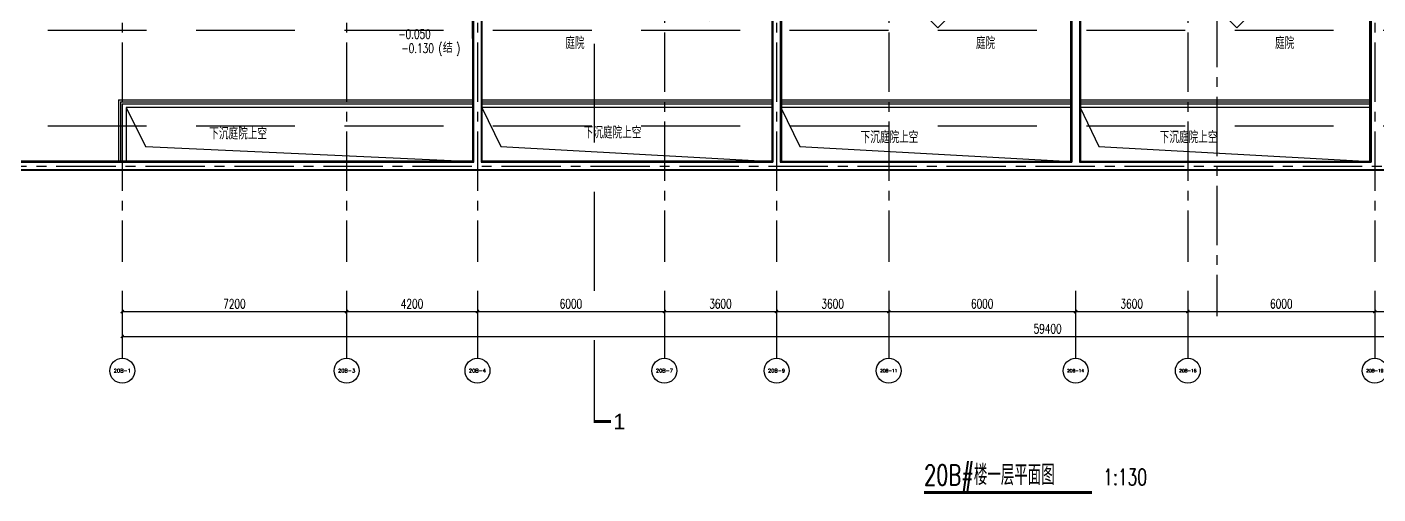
# Model space of a CAD drawing. Extents: x 296441 to 853063, y 459050 to 1117990.
# Drawn here: x 605641 to 649002, y 708778 to 723777 of the extents above; entities that cross this region are included whole.
import ezdxf
from ezdxf.enums import TextEntityAlignment as Align

# ---------------------------------------------------------------- set-up
doc = ezdxf.new("R2010")
doc.units = 0
doc.header["$LTSCALE"] = 1000
doc.linetypes.add('14-GRID$0$CENTER2', pattern=[28.575, 19.05, -3.175, 3.175, -3.175])
doc.linetypes.add('20-PLAN-FL01-P$0$HIDDEN2', pattern=[4.7625, 3.175, -1.5875])
for name, color, linetype in [('14-GRID$0$G-GRID', 9, '14-GRID$0$CENTER2'), ('14-PLAN-BS01-P$0$A-OVLK', 140, 'Continuous'), ('14-PLAN-BS01-P$0$A-WALL-FNSH', 6, 'Continuous'), ('16-PLAN-FL01-P$0$A-HRAL', 5, 'Continuous'), ('20-PLAN-FL01-P$0$A-HDDN', 150, '20-PLAN-FL01-P$0$HIDDEN2'), ('20-PLAN-FL01-P$0$A-HOLE', 211, 'Continuous'), ('20-PLAN-FL01-P$0$A-OVLK', 140, 'Continuous'), ('20-PLAN-FL01-P$0$A-WALL', 1, 'Continuous'), ('20-PLAN-FL01-P$0$M3b-FL01$0$A-SECT-FNSH', 6, 'Continuous'), ('4a-PLAN-FL01-P$0$$0$A-OVLK', 140, 'Continuous'), ('4a-PLAN-FL01-P$0$A-WALL', 1, 'Continuous'), ('AXIS', 3, 'Continuous'), ('AXIS_TEXT', 7, 'Continuous'), ('DIM_ELEV', 3, 'Continuous'), ('DZ-3-TEXT-FL01$0$A-ROOM-IDEN', 4, 'Continuous'), ('DZ-PLAN-MAIN-FL01$0$A-WIND-IDEN', 33, 'Continuous'), ('DZ-TEXT-FL01$0$A-ROOM-IDEN', 4, 'Continuous'), ('E-TEXT-BS01-MI-14$0$A-WIND-IDEN', 33, 'Continuous'), ('E4-FL01$0$E1-FL01$0$A-WALL', 1, 'Continuous'), ('G-FL01$0$A-WALL-FNSH', 6, 'Continuous'), ('G-GRID-IDEN', 4, 'Continuous'), ('G-GRID-TEXT', 33, 'Continuous'), ('PUB_DIM', 3, 'Continuous'), ('PUB_TEXT', 7, 'Continuous'), ('ZT1_Dim---符号---PM、LM、DY、JD', 3, 'Continuous')]:
    doc.layers.add(name, color=color, linetype=linetype)
doc.styles.add('20-PLAN-FL01-P$0$GOA_02_Arial_1.00', font='arial.ttf')
doc.styles.add('_TCH_AXIS', font='COMPLEX', dxfattribs={"bigfont": 'GBCBIG'})
doc.styles.add('_TCH_DIM', font='SIMPLEX', dxfattribs={"bigfont": 'GBCBIG'})
doc.styles.add('_TCH_DIM_T3', font='SIMPLEX', dxfattribs={"width": 0.705882, "bigfont": 'GBCBIG'})
doc.styles.add('DZ-3-TEXT-FL01$0$GOA_01_thin_0.75', font='romans.shx', dxfattribs={"width": 0.75, "bigfont": 'hzdx.shx'})
doc.styles.add('GOA_04_COMPLEX_1.00', font='complex.shx')
doc.styles.get("Standard").update_dxf_attribs({"font": 'gbenor.shx', "bigfont": 'gbcbig.shx'})
doc.styles.add('卓越符号', font='ROMANS.shx', dxfattribs={"width": 0.7, "bigfont": 'CHINESE.shx'})
doc.dimstyles.new('_TCH_ARCH&&100', dxfattribs={"dimtxt": 297.5, "dimasz": 100, "dimexe": 250, "dimexo": 300, "dimgap": 100, "dimtad": 1, "dimdec": 0, "dimzin": 0, "dimdsep": 46, "dimtxsty": '_TCH_DIM_T3', "dimblk": 'ARCHTICK', "dimcen": 0.09, "dimclrt": 7, "dimazin": 2, "dimtfac": 1, "dimtdec": 0, "dimtix": 1, "dimtmove": 2, "dimatfit": 3, "dimfxl": 0, "dimtolj": 1, "dimtzin": 0, "dimarcsym": 0})

# ---------------------------------------------------------------- blocks, each defined once
blk = doc.blocks.new('_AXISO')
at = {"layer": 'G-GRID-IDEN'}
blk.add_circle((0, 0), 0.5, dxfattribs=at)
at = {"layer": 'G-GRID-TEXT', "style": 'GOA_04_COMPLEX_1.00', "width": 1.041667}
blk.add_attdef('A', text='', height=0.56, dxfattribs=at).set_placement((-0.25, -0.28), (0.25, -0.28), align=Align.FIT)
blk = doc.blocks.new('_ArchTick')
at = {"color": 0, "linetype": 'ByBlock', "const_width": 0.4}
blk.add_lwpolyline([(-0.5, -0.5), (0.5, 0.5)], dxfattribs=at)
blk = doc.blocks.new('*D187')
at = {"layer": 'Defpoints', "color": 0, "transparency": 16777216}
for p in [(608698, 715438), (668098, 715438), (668098, 713838)]:
    blk.add_point(p, dxfattribs=at)
at = {"layer": 'PUB_DIM', "color": 0, "lineweight": -2, "transparency": 16777216}
for p, q in [((608698, 715138), (608698, 713588)), ((668098, 715138), (668098, 713588)), ((608698, 713838), (668098, 713838))]:
    blk.add_line(p, q, dxfattribs=at)
at = {"layer": 'PUB_DIM', "color": 0, "lineweight": -2, "transparency": 16777216, "xscale": 100, "yscale": 100, "zscale": 100, "rotation": 180}
blk.add_blockref('_ArchTick', (608698, 713838), dxfattribs=at)
at = {"layer": 'PUB_DIM', "color": 0, "lineweight": -2, "transparency": 16777216, "xscale": 100, "yscale": 100, "zscale": 100}
blk.add_blockref('_ArchTick', (668098, 713838), dxfattribs=at)
at = {"layer": 'PUB_DIM', "color": 7, "transparency": 16777216, "insert": (638398, 714087), "char_height": 297.5, "attachment_point": 5, "style": '_TCH_DIM_T3'}
blk.add_mtext('\\A1;59400', dxfattribs=at)
blk = doc.blocks.new('*D188')
at = {"layer": 'Defpoints', "color": 0, "transparency": 16777216}
for p in [(608698, 715438), (615898, 715438), (615898, 714638)]:
    blk.add_point(p, dxfattribs=at)
at = {"layer": 'PUB_DIM', "color": 0, "lineweight": -2, "transparency": 16777216}
for p, q in [((608698, 715138), (608698, 714388)), ((615898, 715138), (615898, 714388)), ((608698, 714638), (615898, 714638))]:
    blk.add_line(p, q, dxfattribs=at)
at = {"layer": 'PUB_DIM', "color": 0, "lineweight": -2, "transparency": 16777216, "xscale": 100, "yscale": 100, "zscale": 100, "rotation": 180}
blk.add_blockref('_ArchTick', (608698, 714638), dxfattribs=at)
at = {"layer": 'PUB_DIM', "color": 0, "lineweight": -2, "transparency": 16777216, "xscale": 100, "yscale": 100, "zscale": 100}
blk.add_blockref('_ArchTick', (615898, 714638), dxfattribs=at)
at = {"layer": 'PUB_DIM', "color": 7, "transparency": 16777216, "insert": (612298, 714887), "char_height": 297.5, "attachment_point": 5, "style": '_TCH_DIM_T3'}
blk.add_mtext('\\A1;7200', dxfattribs=at)
blk = doc.blocks.new('*D189')
at = {"layer": 'Defpoints', "color": 0, "transparency": 16777216}
for p in [(615898, 715438), (620098, 715438), (620098, 714638)]:
    blk.add_point(p, dxfattribs=at)
at = {"layer": 'PUB_DIM', "color": 0, "lineweight": -2, "transparency": 16777216}
for p, q in [((615898, 715138), (615898, 714388)), ((620098, 715138), (620098, 714388)), ((615898, 714638), (620098, 714638))]:
    blk.add_line(p, q, dxfattribs=at)
at = {"layer": 'PUB_DIM', "color": 0, "lineweight": -2, "transparency": 16777216, "xscale": 100, "yscale": 100, "zscale": 100, "rotation": 180}
blk.add_blockref('_ArchTick', (615898, 714638), dxfattribs=at)
at = {"layer": 'PUB_DIM', "color": 0, "lineweight": -2, "transparency": 16777216, "xscale": 100, "yscale": 100, "zscale": 100}
blk.add_blockref('_ArchTick', (620098, 714638), dxfattribs=at)
at = {"layer": 'PUB_DIM', "color": 7, "transparency": 16777216, "insert": (617998, 714887), "char_height": 297.5, "attachment_point": 5, "style": '_TCH_DIM_T3'}
blk.add_mtext('\\A1;4200', dxfattribs=at)
blk = doc.blocks.new('*D190')
at = {"layer": 'Defpoints', "color": 0, "transparency": 16777216}
for p in [(620098, 715438), (626098, 715438), (626098, 714638)]:
    blk.add_point(p, dxfattribs=at)
at = {"layer": 'PUB_DIM', "color": 0, "lineweight": -2, "transparency": 16777216}
for p, q in [((620098, 715138), (620098, 714388)), ((626098, 715138), (626098, 714388)), ((620098, 714638), (626098, 714638))]:
    blk.add_line(p, q, dxfattribs=at)
at = {"layer": 'PUB_DIM', "color": 0, "lineweight": -2, "transparency": 16777216, "xscale": 100, "yscale": 100, "zscale": 100, "rotation": 180}
blk.add_blockref('_ArchTick', (620098, 714638), dxfattribs=at)
at = {"layer": 'PUB_DIM', "color": 0, "lineweight": -2, "transparency": 16777216, "xscale": 100, "yscale": 100, "zscale": 100}
blk.add_blockref('_ArchTick', (626098, 714638), dxfattribs=at)
at = {"layer": 'PUB_DIM', "color": 7, "transparency": 16777216, "insert": (623098, 714887), "char_height": 297.5, "attachment_point": 5, "style": '_TCH_DIM_T3'}
blk.add_mtext('\\A1;6000', dxfattribs=at)
blk = doc.blocks.new('*D191')
at = {"layer": 'Defpoints', "color": 0, "transparency": 16777216}
for p in [(626098, 715438), (629698, 715438), (629698, 714638)]:
    blk.add_point(p, dxfattribs=at)
at = {"layer": 'PUB_DIM', "color": 0, "lineweight": -2, "transparency": 16777216}
for p, q in [((626098, 715138), (626098, 714388)), ((629698, 715138), (629698, 714388)), ((626098, 714638), (629698, 714638))]:
    blk.add_line(p, q, dxfattribs=at)
at = {"layer": 'PUB_DIM', "color": 0, "lineweight": -2, "transparency": 16777216, "xscale": 100, "yscale": 100, "zscale": 100, "rotation": 180}
blk.add_blockref('_ArchTick', (626098, 714638), dxfattribs=at)
at = {"layer": 'PUB_DIM', "color": 0, "lineweight": -2, "transparency": 16777216, "xscale": 100, "yscale": 100, "zscale": 100}
blk.add_blockref('_ArchTick', (629698, 714638), dxfattribs=at)
at = {"layer": 'PUB_DIM', "color": 7, "transparency": 16777216, "insert": (627898, 714887), "char_height": 297.5, "attachment_point": 5, "style": '_TCH_DIM_T3'}
blk.add_mtext('\\A1;3600', dxfattribs=at)
blk = doc.blocks.new('*D192')
at = {"layer": 'Defpoints', "color": 0, "transparency": 16777216}
for p in [(629698, 715438), (633298, 715438), (633298, 714638)]:
    blk.add_point(p, dxfattribs=at)
at = {"layer": 'PUB_DIM', "color": 0, "lineweight": -2, "transparency": 16777216}
for p, q in [((629698, 715138), (629698, 714388)), ((633298, 715138), (633298, 714388)), ((629698, 714638), (633298, 714638))]:
    blk.add_line(p, q, dxfattribs=at)
at = {"layer": 'PUB_DIM', "color": 0, "lineweight": -2, "transparency": 16777216, "xscale": 100, "yscale": 100, "zscale": 100, "rotation": 180}
blk.add_blockref('_ArchTick', (629698, 714638), dxfattribs=at)
at = {"layer": 'PUB_DIM', "color": 0, "lineweight": -2, "transparency": 16777216, "xscale": 100, "yscale": 100, "zscale": 100}
blk.add_blockref('_ArchTick', (633298, 714638), dxfattribs=at)
at = {"layer": 'PUB_DIM', "color": 7, "transparency": 16777216, "insert": (631498, 714887), "char_height": 297.5, "attachment_point": 5, "style": '_TCH_DIM_T3'}
blk.add_mtext('\\A1;3600', dxfattribs=at)
blk = doc.blocks.new('*D193')
at = {"layer": 'Defpoints', "color": 0, "transparency": 16777216}
for p in [(633298, 715438), (639298, 715438), (639298, 714638)]:
    blk.add_point(p, dxfattribs=at)
at = {"layer": 'PUB_DIM', "color": 0, "lineweight": -2, "transparency": 16777216}
for p, q in [((633298, 715138), (633298, 714388)), ((639298, 715138), (639298, 714388)), ((633298, 714638), (639298, 714638))]:
    blk.add_line(p, q, dxfattribs=at)
at = {"layer": 'PUB_DIM', "color": 0, "lineweight": -2, "transparency": 16777216, "xscale": 100, "yscale": 100, "zscale": 100, "rotation": 180}
blk.add_blockref('_ArchTick', (633298, 714638), dxfattribs=at)
at = {"layer": 'PUB_DIM', "color": 0, "lineweight": -2, "transparency": 16777216, "xscale": 100, "yscale": 100, "zscale": 100}
blk.add_blockref('_ArchTick', (639298, 714638), dxfattribs=at)
at = {"layer": 'PUB_DIM', "color": 7, "transparency": 16777216, "insert": (636298, 714887), "char_height": 297.5, "attachment_point": 5, "style": '_TCH_DIM_T3'}
blk.add_mtext('\\A1;6000', dxfattribs=at)
blk = doc.blocks.new('*D194')
at = {"layer": 'Defpoints', "color": 0, "transparency": 16777216}
for p in [(639298, 715438), (642898, 715438), (642898, 714638)]:
    blk.add_point(p, dxfattribs=at)
at = {"layer": 'PUB_DIM', "color": 0, "lineweight": -2, "transparency": 16777216}
for p, q in [((639298, 715138), (639298, 714388)), ((642898, 715138), (642898, 714388)), ((639298, 714638), (642898, 714638))]:
    blk.add_line(p, q, dxfattribs=at)
at = {"layer": 'PUB_DIM', "color": 0, "lineweight": -2, "transparency": 16777216, "xscale": 100, "yscale": 100, "zscale": 100, "rotation": 180}
blk.add_blockref('_ArchTick', (639298, 714638), dxfattribs=at)
at = {"layer": 'PUB_DIM', "color": 0, "lineweight": -2, "transparency": 16777216, "xscale": 100, "yscale": 100, "zscale": 100}
blk.add_blockref('_ArchTick', (642898, 714638), dxfattribs=at)
at = {"layer": 'PUB_DIM', "color": 7, "transparency": 16777216, "insert": (641098, 714887), "char_height": 297.5, "attachment_point": 5, "style": '_TCH_DIM_T3'}
blk.add_mtext('\\A1;3600', dxfattribs=at)
blk = doc.blocks.new('*D195')
at = {"layer": 'Defpoints', "color": 0, "transparency": 16777216}
for p in [(642898, 715438), (648898, 715438), (648898, 714638)]:
    blk.add_point(p, dxfattribs=at)
at = {"layer": 'PUB_DIM', "color": 0, "lineweight": -2, "transparency": 16777216}
for p, q in [((642898, 715138), (642898, 714388)), ((648898, 715138), (648898, 714388)), ((642898, 714638), (648898, 714638))]:
    blk.add_line(p, q, dxfattribs=at)
at = {"layer": 'PUB_DIM', "color": 0, "lineweight": -2, "transparency": 16777216, "xscale": 100, "yscale": 100, "zscale": 100, "rotation": 180}
blk.add_blockref('_ArchTick', (642898, 714638), dxfattribs=at)
at = {"layer": 'PUB_DIM', "color": 0, "lineweight": -2, "transparency": 16777216, "xscale": 100, "yscale": 100, "zscale": 100}
blk.add_blockref('_ArchTick', (648898, 714638), dxfattribs=at)
at = {"layer": 'PUB_DIM', "color": 7, "transparency": 16777216, "insert": (645898, 714887), "char_height": 297.5, "attachment_point": 5, "style": '_TCH_DIM_T3'}
blk.add_mtext('\\A1;6000', dxfattribs=at)
blk = doc.blocks.new('*D196')
at = {"layer": 'Defpoints', "color": 0, "transparency": 16777216}
for p in [(648898, 715438), (652498, 715438), (652498, 714638)]:
    blk.add_point(p, dxfattribs=at)
at = {"layer": 'PUB_DIM', "color": 0, "lineweight": -2, "transparency": 16777216}
for p, q in [((648898, 715138), (648898, 714388)), ((652498, 715138), (652498, 714388)), ((648898, 714638), (652498, 714638))]:
    blk.add_line(p, q, dxfattribs=at)
at = {"layer": 'PUB_DIM', "color": 0, "lineweight": -2, "transparency": 16777216, "xscale": 100, "yscale": 100, "zscale": 100, "rotation": 180}
blk.add_blockref('_ArchTick', (648898, 714638), dxfattribs=at)
at = {"layer": 'PUB_DIM', "color": 0, "lineweight": -2, "transparency": 16777216, "xscale": 100, "yscale": 100, "zscale": 100}
blk.add_blockref('_ArchTick', (652498, 714638), dxfattribs=at)
at = {"layer": 'PUB_DIM', "color": 7, "transparency": 16777216, "insert": (650698, 714887), "char_height": 297.5, "attachment_point": 5, "style": '_TCH_DIM_T3'}
blk.add_mtext('\\A1;3600', dxfattribs=at)
blk = doc.blocks.new('tt13')
at = {"layer": 'DIM_ELEV'}
for p, q in [((862199, 258832), (861899, 259132)), ((861899, 259132), (863395, 259132)), ((862199, 258832), (862499, 259132)), ((860385, 255716), (860085, 255416)), ((860085, 255416), (860685, 255416)), ((860385, 255716), (860685, 255416)), ((860385, 255716), (860385, 254630)), ((860385, 254630), (863051, 254630)), ((863816, 250552), (863516, 250852)), ((863516, 250852), (865012, 250852)), ((863816, 250552), (864116, 250852)), ((860656, 247314), (860356, 247014)), ((860656, 247314), (860956, 247014)), ((860656, 247314), (860656, 246229)), ((860356, 247014), (860956, 247014)), ((860656, 246229), (861806, 246229)), ((863931, 244021), (863631, 244321)), ((863631, 244321), (865127, 244321)), ((863931, 244021), (864231, 244321)), ((861478, 242205), (861178, 241905)), ((861478, 242205), (861778, 241905)), ((861478, 242205), (861478, 241119)), ((861178, 241905), (861778, 241905)), ((861478, 241119), (862628, 241119)), ((864459, 240030), (864159, 240330)), ((864159, 240330), (865655, 240330)), ((864459, 240030), (864759, 240330))]:
    blk.add_line(p, q, dxfattribs=at)
at = {"layer": 'DZ-3-TEXT-FL01$0$A-ROOM-IDEN'}
for s, height, p in [('玄关', 385.8, (862395, 254983)), ('公卫', 385.8, (860493, 254743)), ('厨房', 385.8, (865173, 254593)), ('上', 386, (862204, 253444)), ('下沉庭院', 385.8, (867536, 252345)), ('餐厅', 385.8, (864776, 251908)), ('上空', 385.8, (867837, 251727)), ('下', 386, (861679, 250463)), ('采光井上空', 385.8, (860002, 249275)), ('卫', 386, (860557, 247536)), ('客厅', 385.8, (865694, 247254)), ('南廊', 385.8, (866019, 244098)), ('南廊', 385.8, (860206, 241989)), ('庭院', 385.8, (865682, 239346)), ('下沉庭院上空', 385.8, (861981, 236321))]:
    blk.add_text(s, height=height, dxfattribs=at).set_placement(p)
at = {"layer": 'DZ-PLAN-MAIN-FL01$0$A-WIND-IDEN', "color": 2, "width": 0.8}
for s, p in [('HC1212', (859804, 256583)), ('HC1212', (864819, 256583)), ('LPC0619a', (867342, 249670)), ('MLC4528', (865340, 245673)), ('MLC2228a', (860518, 242834))]:
    blk.add_text(s, height=300, dxfattribs=at).set_placement(p)
at = {"layer": 'DZ-PLAN-MAIN-FL01$0$A-WIND-IDEN', "width": 0.8}
for s, p in [('M0821', (861442, 254446)), ('LPC0720a', (862143, 248966)), ('M0821', (862132, 246994))]:
    blk.add_text(s, height=300, rotation=90, dxfattribs=at).set_placement(p)
at = {"layer": 'DZ-PLAN-MAIN-FL01$0$A-WIND-IDEN', "color": 2, "width": 0.8}
blk.add_text('LPC2619', height=300, rotation=90, dxfattribs=at).set_placement((866923, 251765))
at = {"layer": 'DZ-PLAN-MAIN-FL01$0$A-WIND-IDEN', "width": 0.8}
blk.add_text('LPC0720a', height=300, dxfattribs=at).set_placement((859578, 248390))
at = {"layer": 'DZ-TEXT-FL01$0$A-ROOM-IDEN'}
blk.add_text('上空', height=385.8, dxfattribs=at).set_placement((860988, 252417))
at = {"layer": 'PUB_TEXT', "style": '_TCH_DIM', "width": 0.705882}
for s, p in [('-0.400', (862371, 259612)), ('(56.90)', (863495, 259612)), ('-1.800', (862405, 259222)), ('(', (863495, 259222)), (')', (863826, 259222)), ('.800', (862816, 258832)), ('-0.030', (862026, 254240)), ('-0.130', (862112, 253850)), ('(', (863151, 253850)), (')', (863644, 253850)), ('%%P0.000', (863987, 251332)), ('(57.30)', (865112, 251332)), ('-0.130', (864073, 250942)), ('(', (865112, 250942)), (')', (865442, 250942)), ('-0.030', (860781, 245839)), ('-0.130', (860867, 245449)), ('(', (861906, 245449)), (')', (862399, 245449)), ('-0.050', (864103, 244801)), ('-0.130', (864188, 244411)), ('(', (865227, 244411)), (')', (865557, 244411)), ('(56.90)', (865755, 240810)), ('-0.050', (861604, 240729)), ('-0.400', (864630, 240810)), ('-1.600', (864716, 240420)), ('(', (865755, 240420)), (')', (866085, 240420)), ('-0.130', (861690, 240339)), ('(', (862728, 240339)), (')', (863222, 240339))]:
    blk.add_text(s, height=255, dxfattribs=at).set_placement(p)
at = {"layer": 'PUB_TEXT', "style": '_TCH_DIM'}
for p in [(863615, 259222), (863271, 253850), (865232, 250942), (862026, 245449), (865347, 244411), (862848, 240339), (865875, 240420)]:
    blk.add_text('结', height=289, dxfattribs=at).set_placement(p)
blk = doc.blocks.new('tt14')
at = {"layer": 'DIM_ELEV'}
for p, q in [((829046, 255601), (828746, 255301)), ((829046, 255601), (829346, 255301)), ((829046, 255601), (829046, 254706)), ((829346, 255301), (828746, 255301)), ((829046, 254706), (826144, 254706)), ((824750, 250510), (824450, 250810)), ((824450, 250810), (825946, 250810)), ((824750, 250510), (825050, 250810)), ((828770, 247314), (828470, 247014)), ((828770, 247314), (829070, 247014)), ((828770, 247314), (828770, 246229)), ((829070, 247014), (828470, 247014)), ((828770, 246229), (827620, 246229)), ((824568, 244021), (824268, 244321)), ((824268, 244321), (825764, 244321)), ((824568, 244021), (824868, 244321)), ((827948, 242205), (827648, 241905)), ((827948, 242205), (828248, 241905)), ((827948, 242205), (827948, 241119)), ((828248, 241905), (827648, 241905)), ((827948, 241119), (826798, 241119)), ((823527, 240461), (823227, 240761)), ((823227, 240761), (824723, 240761)), ((823527, 240461), (823827, 240761))]:
    blk.add_line(p, q, dxfattribs=at)
at = {"layer": 'DZ-3-TEXT-FL01$0$A-ROOM-IDEN', "style": 'DZ-3-TEXT-FL01$0$GOA_01_thin_0.75', "width": 0.75}
blk.add_text('上', height=386, dxfattribs=at).set_placement((827042, 253444))
at = {"layer": 'DZ-TEXT-FL01$0$A-ROOM-IDEN'}
for s, height, p in [('玄关', 385.8, (826641, 254983)), ('厨房', 385.8, (823860, 254593)), ('公卫', 385.8, (828543, 254743)), ('下沉庭院', 385.8, (820804, 252636)), ('上空', 385.8, (827843, 252432)), ('上空', 385.8, (821120, 251921)), ('餐厅', 385.8, (824251, 251908)), ('下', 386, (827584, 250463)), ('采光井上空', 385.8, (828272, 249275)), ('客厅', 385.8, (823342, 247254)), ('卫', 386, (828660, 247536)), ('南廊', 385.8, (823036, 244098)), ('南廊', 385.8, (828849, 241989)), ('庭院', 385.8, (823364, 239346)), ('下沉庭院上空', 385.8, (823952, 236472))]:
    blk.add_text(s, height=height, dxfattribs=at).set_placement(p)
at = {"layer": 'E-TEXT-BS01-MI-14$0$A-WIND-IDEN', "color": 2, "width": 0.8}
for s, p in [('HC1212', (823554, 256594)), ('HC1212', (828569, 256594)), ('LPC0619a', (820713, 249550)), ('MLC4528', (822929, 245673)), ('MLC2228a', (827511, 242834))]:
    blk.add_text(s, height=300, dxfattribs=at).set_placement(p)
at = {"layer": 'E-TEXT-BS01-MI-14$0$A-WIND-IDEN', "width": 0.8}
for s, p in [('M0821', (828199, 254446)), ('LPC0720a', (827583, 248966)), ('M0821', (827640, 246981))]:
    blk.add_text(s, height=300, rotation=90, dxfattribs=at).set_placement(p)
at = {"layer": 'E-TEXT-BS01-MI-14$0$A-WIND-IDEN', "color": 2, "width": 0.8}
blk.add_text('LPC2619', height=300, rotation=90, dxfattribs=at).set_placement((822861, 251765))
at = {"layer": 'E-TEXT-BS01-MI-14$0$A-WIND-IDEN', "width": 0.8}
blk.add_text('LPC0720a', height=300, dxfattribs=at).set_placement((828476, 248390))
at = {"layer": 'PUB_TEXT', "style": '_TCH_DIM', "width": 0.705882}
for s, p in [('-0.030', (826114, 254316)), ('-0.130', (826114, 253926)), ('(', (827270, 253926)), (')', (827763, 253926)), ('%%P0.000', (824921, 251290)), ('(57.30)', (826046, 251290)), ('-0.130', (825007, 250900)), ('(', (826046, 250900)), (')', (826376, 250900)), ('-0.030', (827590, 245839)), ('-0.130', (827590, 245449)), ('(', (828745, 245449)), (')', (829239, 245449)), ('-0.050', (824739, 244801)), ('-0.130', (824825, 244411)), ('(', (825864, 244411)), (')', (826194, 244411)), ('(56.90)', (824823, 241241)), ('-0.400', (823698, 241241)), ('-1.600', (823784, 240851)), ('(', (824823, 240851)), (')', (825153, 240851)), ('-0.050', (826768, 240729)), ('-0.130', (826768, 240339)), ('(', (827923, 240339)), (')', (828416, 240339))]:
    blk.add_text(s, height=255, dxfattribs=at).set_placement(p)
at = {"layer": 'PUB_TEXT', "style": '_TCH_DIM'}
for p in [(827390, 253926), (826166, 250900), (828865, 245449), (825984, 244411), (824943, 240851), (828043, 240339)]:
    blk.add_text('结', height=289, dxfattribs=at).set_placement(p)
blk = doc.blocks.new('*U834')
at = {"const_width": 0.7}
blk.add_lwpolyline([(0, 0), (41.44, 0)], dxfattribs=at)
at = {"color": 0, "style": '卓越符号', "width": 0.7, "flags": 8}
for tag, p, height in [('图名', (0, 1.85), 5), ('比例', (44.24, 1.85), 4)]:
    blk.add_attdef(tag, p, '', height=height, dxfattribs=at)

msp = doc.modelspace()

# ---------------------------------------------------------------- linework, layer by layer
for points, const_width in [([(623848.5, 711057.4), (623848.5, 711882.4)], 50), ([(623823.3, 711107.7), (624388.3, 711107.7)], 100)]:
    msp.add_lwpolyline(points, dxfattribs=dict(const_width=const_width))
at = {"layer": '14-GRID$0$G-GRID', "color": 8, "ltscale": 0.1}
for p, q in [((608698.5, 748996.4), (608698.5, 716237.9)), ((615898.5, 748996.4), (615898.5, 716237.9)), ((620098.5, 748996.4), (620098.5, 716237.9)), ((629698.5, 748996.4), (629698.5, 716237.9)), ((648898.5, 748996.4), (648898.5, 716237.9)), ((643832.2, 747251.2), (643832.2, 714492.7)), ((626098.5, 729312.6), (626098.5, 716237.9)), ((633298.5, 729312.6), (633298.5, 716237.9)), ((642898.5, 729312.6), (642898.5, 716237.9)), ((595151, 719312.6), (674432.5, 719312.6))]:
    msp.add_line(p, q, dxfattribs=at)
at = {"layer": '14-PLAN-BS01-P$0$A-OVLK'}
for p, q in [((620253.4, 719467.6), (620253.4, 727357.6)), ((639143.5, 719467.6), (639143.5, 727357.6)), ((648743.5, 719467.6), (648743.5, 727357.6)), ((619943.4, 725057.6), (619943.4, 719467.7)), ((629543.4, 725212.6), (629543.4, 719467.6)), ((629853.5, 725212.6), (629853.5, 719467.6)), ((639453.5, 725212.6), (639453.5, 719467.6)), ((619943.4, 719467.7), (597543, 719467.7)), ((629543.4, 719467.6), (620253.4, 719467.6)), ((629853.5, 719467.6), (639143.5, 719467.6)), ((639453.5, 719467.6), (648743.5, 719467.6))]:
    msp.add_line(p, q, dxfattribs=at)
at = {"layer": '14-PLAN-BS01-P$0$A-WALL-FNSH'}
for p, q in [((620238.4, 719452.6), (620238.4, 727372.6)), ((639158.5, 719452.6), (639158.5, 727372.6)), ((648758.5, 719452.6), (648758.5, 727372.6)), ((629558.4, 725212.6), (629558.4, 719452.6)), ((629838.5, 725212.6), (629838.5, 719452.6)), ((639438.5, 725212.6), (639438.5, 719452.6)), ((629558.4, 719452.6), (620238.4, 719452.6)), ((629838.5, 719452.6), (639158.5, 719452.6)), ((639438.5, 719452.6), (648758.5, 719452.6))]:
    msp.add_line(p, q, dxfattribs=at)
at = {"layer": '16-PLAN-FL01-P$0$A-HRAL'}
for p, q in [((608638.5, 721372.6), (619958.5, 721372.6)), ((608638.5, 721372.6), (608638.5, 719452.6)), ((608698.5, 721312.6), (619958.5, 721312.6)), ((608698.5, 721312.6), (608698.5, 719452.6)), ((620238.4, 721372.7), (629558.4, 721372.7)), ((620238.4, 721312.7), (629558.4, 721312.7)), ((629838.5, 721372.6), (639158.5, 721372.6)), ((629838.5, 721312.6), (639158.5, 721312.6)), ((639438.5, 721372.6), (648758.5, 721372.6)), ((639438.5, 721312.6), (648758.5, 721312.6))]:
    msp.add_line(p, q, dxfattribs=at)
at = {"layer": '20-PLAN-FL01-P$0$A-HDDN'}
for p, q in [((623848.5, 747053.2), (623848.5, 711637.1)), ((596778.7, 723676.5), (672214.1, 723676.5)), ((596778.7, 720606.6), (672214.1, 720606.6))]:
    msp.add_line(p, q, dxfattribs=at)
at = {"layer": '20-PLAN-FL01-P$0$A-HOLE'}
for p, q in [((608818.5, 721192.6), (609444.2, 719934.5)), ((620238.5, 721192.6), (620844.2, 719934.5)), ((629838.5, 721192.6), (630444.2, 719934.5)), ((639438.5, 721192.6), (640044.2, 719934.5)), ((609444.2, 719934.5), (619958.5, 719452.6)), ((620844.2, 719934.5), (629558.5, 719452.6)), ((630444.2, 719934.5), (639158.5, 719452.6)), ((640044.2, 719934.5), (648758.5, 719452.6))]:
    msp.add_line(p, q, dxfattribs=at)
at = {"layer": '20-PLAN-FL01-P$0$A-OVLK'}
for p, q in [((608578.5, 721432.6), (608578.5, 719452.6)), ((608578.5, 721432.6), (619958.5, 721432.6)), ((608818.5, 721192.6), (608818.5, 719452.6)), ((619958.5, 721192.6), (608818.5, 721192.6)), ((620238.5, 721432.6), (629558.5, 721432.6)), ((629558.5, 721192.6), (620238.5, 721192.6)), ((629838.5, 721432.6), (639158.5, 721432.6)), ((639158.5, 721192.6), (629838.5, 721192.6)), ((639438.5, 721432.6), (648758.5, 721432.6)), ((648758.5, 721192.6), (639438.5, 721192.6))]:
    msp.add_line(p, q, dxfattribs=at)
at = {"layer": '20-PLAN-FL01-P$0$A-WALL', "color": 1}
for p, q in [((619978.5, 719432.6), (619978.5, 725092.6)), ((620218.5, 725212.6), (620218.5, 719432.6)), ((629818.5, 725212.6), (629818.5, 719432.6)), ((639418.5, 725212.6), (639418.5, 719432.6)), ((597493.5, 719432.6), (619978.5, 719432.6)), ((620218.5, 719432.6), (629578.5, 719432.6)), ((629818.5, 719432.6), (639178.5, 719432.6)), ((639418.5, 719432.6), (648778.5, 719432.6)), ((669709.3, 719192.6), (597408.9, 719192.6))]:
    msp.add_line(p, q, dxfattribs=at)
at = {"layer": '20-PLAN-FL01-P$0$M3b-FL01$0$A-SECT-FNSH'}
for p, q in [((619958.5, 719452.6), (619958.5, 725072.6)), ((597521.8, 719452.6), (619958.5, 719452.6)), ((669709.3, 719172.6), (597401.9, 719172.6))]:
    msp.add_line(p, q, dxfattribs=at)
at = {"layer": '4a-PLAN-FL01-P$0$$0$A-OVLK', "extrusion": (8.34702e-21, 4.5439e-05, 1)}
msp.add_line((619943.5, 723412.6, -15.4), (619943.5, 725057.6, -15.4), dxfattribs=at)
at = {"layer": '4a-PLAN-FL01-P$0$A-WALL', "extrusion": (8.34702e-21, 4.5439e-05, 1)}
msp.add_line((619978.5, 723412.6, -15.4), (619978.5, 725092.6, -15.4), dxfattribs=at)
at = {"layer": 'AXIS'}
for p, q in [((608698.5, 715298.9), (608698.5, 713137.9)), ((615898.5, 715298.9), (615898.5, 713137.9)), ((620098.5, 715298.9), (620098.5, 713137.9)), ((626098.5, 715298.9), (626098.5, 713137.9)), ((629698.5, 715298.9), (629698.5, 713137.9)), ((633298.5, 715298.9), (633298.5, 713137.9)), ((639298.5, 715298.9), (639298.5, 713137.9)), ((642898.5, 715298.9), (642898.5, 713137.9)), ((648898.5, 715298.9), (648898.5, 713137.9))]:
    msp.add_line(p, q, dxfattribs=at)
at = {"layer": 'E4-FL01$0$E1-FL01$0$A-WALL'}
for p, q in [((639178.5, 727392.6), (639178.5, 719432.6)), ((648778.5, 727392.6), (648778.5, 719432.6)), ((629578.5, 725592.6), (629578.5, 719432.6))]:
    msp.add_line(p, q, dxfattribs=at)
at = {"layer": 'G-FL01$0$A-WALL-FNSH'}
msp.add_line((619958.5, 725072.6, -15.4), (619958.5, 723412.6, -15.4), dxfattribs=at)

# ---------------------------------------------------------------- block references
for p in [(-229584.3, 483724.4), (-219984.3, 483724.4)]:
    msp.add_blockref('tt13', p)
at = {"layer": 'AXIS'}
ref = msp.add_blockref('_AXISO', (608698.5, 712737.9), dxfattribs=dict(at, xscale=800, yscale=800, zscale=800))
ref.add_attrib('A', '20B-1', dxfattribs={"layer": 'AXIS_TEXT', "height": 118.49, "style": '_TCH_AXIS'}).set_placement((608424.8, 712678.7), (608972.1, 712678.7), align=Align.FIT)
ref = msp.add_blockref('_AXISO', (615898.5, 712737.9), dxfattribs=dict(at, xscale=800, yscale=800, zscale=800))
ref.add_attrib('A', '20B-3', dxfattribs={"layer": 'AXIS_TEXT', "height": 112.93, "style": '_TCH_AXIS'}).set_placement((615624.2, 712681.5), (616172.7, 712681.5), align=Align.FIT)
ref = msp.add_blockref('_AXISO', (620098.5, 712737.9), dxfattribs=dict(at, xscale=800, yscale=800, zscale=800))
ref.add_attrib('A', '20B-4', dxfattribs={"layer": 'AXIS_TEXT', "height": 110.84, "style": '_TCH_AXIS'}).set_placement((619824, 712682.5), (620372.9, 712682.5), align=Align.FIT)
ref = msp.add_blockref('_AXISO', (626098.5, 712737.9), dxfattribs=dict(at, xscale=800, yscale=800, zscale=800))
ref.add_attrib('A', '20B-7', dxfattribs={"layer": 'AXIS_TEXT', "height": 112.93, "style": '_TCH_AXIS'}).set_placement((625824.2, 712681.5), (626372.7, 712681.5), align=Align.FIT)
ref = msp.add_blockref('_AXISO', (629698.5, 712737.9), dxfattribs=dict(at, xscale=800, yscale=800, zscale=800))
ref.add_attrib('A', '20B-9', dxfattribs={"layer": 'AXIS_TEXT', "height": 112.93, "style": '_TCH_AXIS'}).set_placement((629424.2, 712681.5), (629972.7, 712681.5), align=Align.FIT)
ref = msp.add_blockref('_AXISO', (633298.5, 712737.9), dxfattribs=dict(at, xscale=800, yscale=800, zscale=800))
ref.add_attrib('A', '20B-11', dxfattribs={"layer": 'AXIS_TEXT', "height": 103.2, "style": '_TCH_AXIS'}).set_placement((633023.3, 712686.3), (633573.7, 712686.3), align=Align.FIT)
ref = msp.add_blockref('_AXISO', (639298.5, 712737.9), dxfattribs=dict(at, xscale=800, yscale=800, zscale=800))
ref.add_attrib('A', '20B-14', dxfattribs={"layer": 'AXIS_TEXT', "height": 97.32, "style": '_TCH_AXIS'}).set_placement((639022.7, 712689.3), (639574.2, 712689.3), align=Align.FIT)
ref = msp.add_blockref('_AXISO', (642898.5, 712737.9), dxfattribs=dict(at, xscale=800, yscale=800, zscale=800))
ref.add_attrib('A', '20B-16', dxfattribs={"layer": 'AXIS_TEXT', "height": 98.93, "style": '_TCH_AXIS'}).set_placement((642622.9, 712688.5), (643174.1, 712688.5), align=Align.FIT)
ref = msp.add_blockref('_AXISO', (648898.5, 712737.9), dxfattribs=dict(at, xscale=800, yscale=800, zscale=800))
ref.add_attrib('A', '20B-19', dxfattribs={"layer": 'AXIS_TEXT', "height": 98.93, "style": '_TCH_AXIS'}).set_placement((648622.9, 712688.5), (649174.1, 712688.5), align=Align.FIT)
at = {"layer": 'DZ-PLAN-MAIN-FL01$0$A-WIND-IDEN'}
msp.add_blockref('tt14', (-200444.3, 483724.4), dxfattribs=at)
at = {"layer": 'ZT1_Dim---符号---PM、LM、DY、JD', "color": 7}
ref = msp.add_blockref('*U834', (634432.9, 708824), dxfattribs=dict(at, xscale=130, yscale=130, zscale=130))
ref.add_attrib('图名', '20B#楼一层平面图', (634432.9, 709064.1), dxfattribs={"layer": '0', "color": 0, "height": 650, "style": '卓越符号', "width": 0.7})
ref.add_attrib('比例', '1:130', (640184.1, 709064.1), dxfattribs={"layer": '0', "color": 0, "height": 520, "style": '卓越符号', "width": 0.7})

# ---------------------------------------------------------------- texts
at = {"style": '20-PLAN-FL01-P$0$GOA_02_Arial_1.00'}
msp.add_attdef('1', text='2', height=500, dxfattribs=at).set_placement((624653.2, 711104.1), align=Align.MIDDLE_CENTER)
at = {"layer": 'DZ-TEXT-FL01$0$A-ROOM-IDEN'}
msp.add_text('下沉庭院上空', height=385.82, dxfattribs=at).set_placement((611490.7, 720164.7))
at = {"layer": 'PUB_TEXT', "style": '_TCH_DIM', "width": 0.705882}
for s, p in [('-0.050', (617555.6, 723400.6)), ('(', (618845.6, 722945.6)), (')', (619421.3, 722945.6)), ('-0.130', (617655.6, 722945.6))]:
    msp.add_text(s, height=297.5, dxfattribs=at).set_placement(p)
at = {"layer": 'PUB_TEXT', "style": '_TCH_DIM'}
msp.add_text('结', height=337.6, dxfattribs=at).set_placement((618985.6, 722945.6))

# ---------------------------------------------------------------- dimensions: what is measured, and where the dimension line sits
at = {"layer": 'PUB_DIM'}
for p1, p2, distance, picture, middle in [((608698.5, 715437.9), (668098.5, 715437.9), -1600, '*D187', (638398.5, 714086.7)), ((608698.5, 715437.9), (615898.5, 715437.9), -800, '*D188', (612298.5, 714886.7)), ((615898.5, 715437.9), (620098.5, 715437.9), -800, '*D189', (617998.5, 714886.7)), ((620098.5, 715437.9), (626098.5, 715437.9), -800, '*D190', (623098.5, 714886.7)), ((626098.5, 715437.9), (629698.5, 715437.9), -800, '*D191', (627898.5, 714886.7)), ((629698.5, 715437.9), (633298.5, 715437.9), -800, '*D192', (631498.5, 714886.7)), ((633298.5, 715437.9), (639298.5, 715437.9), -800, '*D193', (636298.5, 714886.7)), ((639298.5, 715437.9), (642898.5, 715437.9), -800, '*D194', (641098.5, 714886.7)), ((642898.5, 715437.9), (648898.5, 715437.9), -800, '*D195', (645898.5, 714886.7)), ((648898.5, 715437.9), (652498.5, 715437.9), -800, '*D196', (650698.5, 714886.7))]:
    dim = msp.add_aligned_dim(p1=p1, p2=p2, distance=distance, dimstyle='_TCH_ARCH&&100', dxfattribs=at)
    dim.commit()
    dim.dimension.update_dxf_attribs({"geometry": picture, "text_midpoint": middle})

doc.saveas('drawing.dxf')
